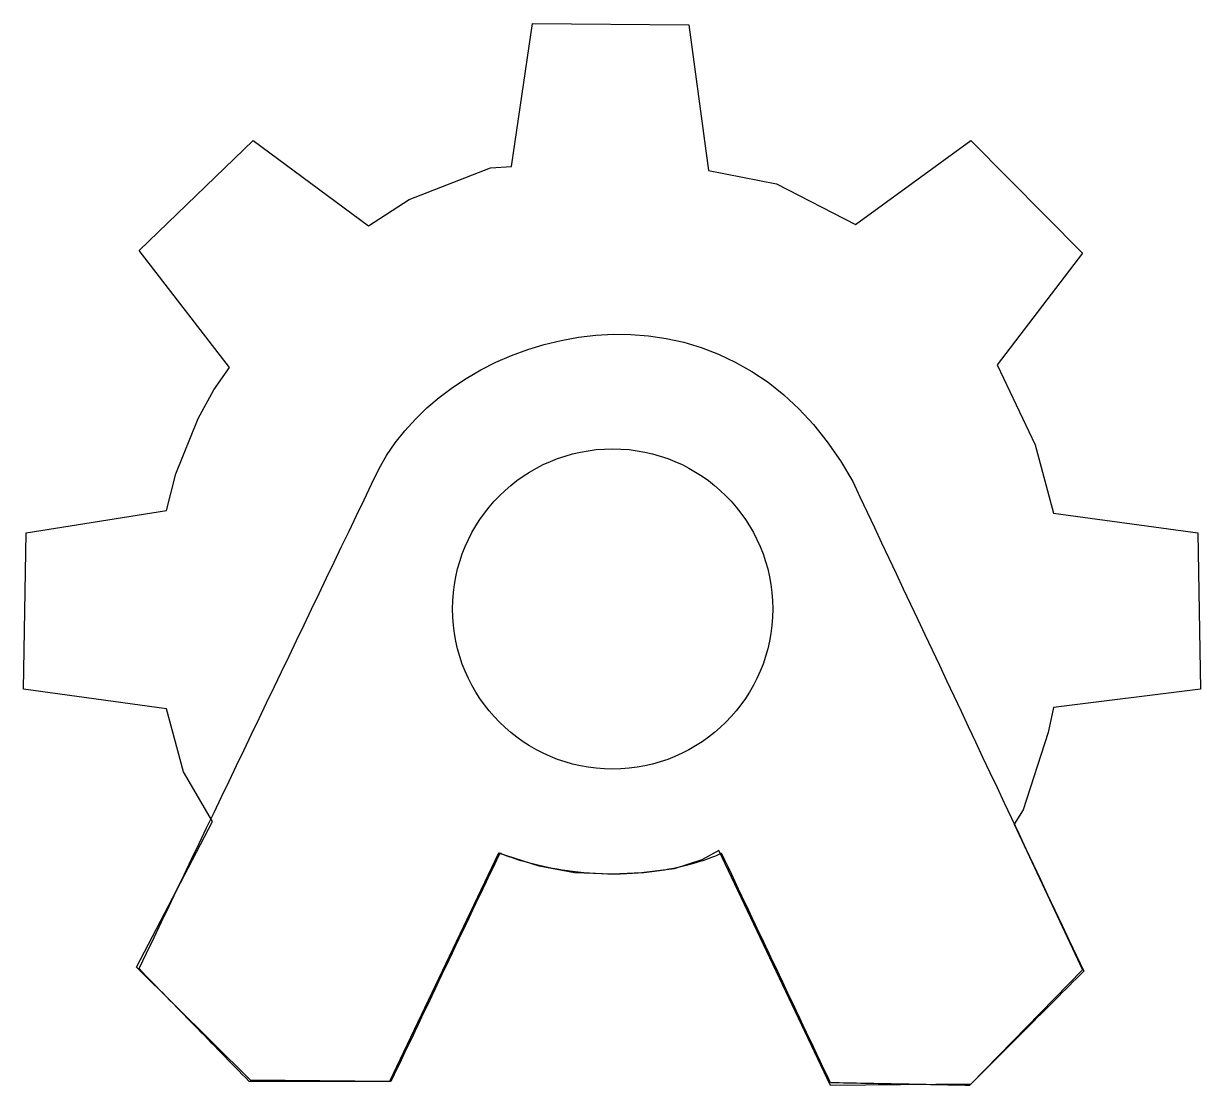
# Model space of a CAD drawing. Extents: x 12 to 193, y 104 to 267.
import ezdxf

# ---------------------------------------------------------------- set-up
doc = ezdxf.new("R2010")
doc.units = 0
for name, color, linetype in [('A', 7, 'CONTINUOUS'), ('base', 7, 'CONTINUOUS'), ('hole', 7, 'CONTINUOUS')]:
    doc.layers.add(name, color=color, linetype=linetype)

msp = doc.modelspace()

# ---------------------------------------------------------------- linework, layer by layer
at = {"layer": 'A', "color": 7}
msp.add_lwpolyline([(29.431745, 121.557148), (30.584572, 123.957296), (31.737399, 126.357446), (32.890226, 128.757594), (34.043056, 131.157744), (35.195883, 133.557892), (36.34871, 135.958042), (37.501536, 138.35819), (38.654363, 140.75834), (39.80719, 143.158488), (40.96002, 145.558636), (42.112847, 147.958786), (43.265674, 150.358934), (44.418501, 152.759084), (45.571328, 155.159232), (46.724155, 157.559382), (47.876982, 159.95953), (49.029812, 162.359677), (50.182639, 164.759828), (51.335466, 167.159975), (52.488293, 169.560126), (53.64112, 171.960273), (54.793947, 174.360424), (55.946777, 176.760571), (57.099604, 179.160722), (58.252431, 181.560869), (59.405258, 183.961017), (60.558085, 186.361167), (61.710911, 188.761315), (62.863741, 191.161465), (64.016568, 193.561613), (65.169395, 195.961763), (66.322222, 198.361911), (67.47142, 200.36662), (68.789852, 202.306714), (70.267858, 204.175316), (71.895767, 205.965542), (73.663917, 207.670517), (75.562641, 209.283363), (77.582271, 210.797198), (79.713142, 212.205148), (81.94559, 213.500334), (84.269947, 214.675877), (86.676549, 215.724894), (89.15573, 216.640513), (91.697821, 217.415854), (94.293159, 218.044038), (96.932078, 218.518185), (99.604909, 218.831418), (102.301991, 218.976859), (105.013656, 218.947626), (107.730236, 218.736848), (110.44207, 218.337639), (113.139485, 217.743127), (115.812821, 216.946428), (118.452412, 215.940667), (121.048588, 214.718963), (123.591687, 213.27444), (126.072039, 211.600219), (128.479982, 209.689422), (130.805849, 207.535169), (133.039976, 205.130582), (135.172693, 202.468783), (137.194335, 199.542895), (139.095237, 196.346037), (140.203967, 193.996286), (141.312697, 191.646532), (142.421427, 189.296781), (143.530159, 186.94703), (144.638889, 184.597278), (145.747619, 182.247524), (146.856348, 179.897773), (147.965078, 177.548022), (149.073808, 175.198268), (150.18254, 172.848517), (151.29127, 170.498766), (152.4, 168.149015), (153.50873, 165.799261), (154.61746, 163.449509), (155.726189, 161.099758), (156.834922, 158.750007), (157.943652, 156.400253), (159.052381, 154.050502), (160.161111, 151.700751), (161.269841, 149.350997), (162.378571, 147.001245), (163.4873, 144.651494), (164.596033, 142.301743), (165.704763, 139.951989), (166.813492, 137.602238), (167.922222, 135.252487), (169.030952, 132.902733), (170.139682, 130.552982), (171.248414, 128.20323), (172.357144, 125.853479), (173.465874, 123.503725), (174.574604, 121.153974), (174.026539, 120.60591), (173.478472, 120.057843), (172.930408, 119.509778), (172.382341, 118.961711), (171.834277, 118.413647), (171.28621, 117.86558), (170.738145, 117.317516), (170.190078, 116.769451), (169.642014, 116.221384), (169.09395, 115.67332), (168.545883, 115.125253), (167.997818, 114.577189), (167.449751, 114.029122), (166.901687, 113.481057), (166.35362, 112.93299), (165.805556, 112.384926), (165.257491, 111.836862), (164.709424, 111.288795), (164.16136, 110.74073), (163.613293, 110.192663), (163.065229, 109.644599), (162.517161, 109.096532), (161.969097, 108.548468), (161.421033, 108.000401), (160.872966, 107.452336), (160.324902, 106.904272), (159.776835, 106.356205), (159.22877, 105.808141), (158.680703, 105.260074), (158.132639, 104.712009), (157.584572, 104.163942), (157.036508, 103.615878), (156.36875, 103.628465), (155.700992, 103.64108), (155.033235, 103.653668), (154.365477, 103.666255), (153.697717, 103.678842), (153.02996, 103.691429), (152.362202, 103.704016), (151.694444, 103.716631), (151.026687, 103.729218), (150.358929, 103.741806), (149.691172, 103.754393), (149.023411, 103.76698), (148.355654, 103.779567), (147.687896, 103.792154), (147.020139, 103.804769), (146.352381, 103.817356), (145.684624, 103.829944), (145.016866, 103.842559), (144.349109, 103.855146), (143.681348, 103.867733), (143.013591, 103.88032), (142.345833, 103.892907), (141.678076, 103.905494), (141.010318, 103.918082), (140.342561, 103.930697), (139.674803, 103.943284), (139.007046, 103.955871), (138.339285, 103.968458), (137.671528, 103.981045), (137.00377, 103.993632), (136.336013, 104.006248), (135.668255, 104.018835), (135.145388, 105.121265), (134.62252, 106.223696), (134.099653, 107.326127), (133.576785, 108.428557), (133.053921, 109.530988), (132.531053, 110.633418), (132.008186, 111.735849), (131.485318, 112.838279), (130.962451, 113.94071), (130.439583, 115.04314), (129.916716, 116.145571), (129.393848, 117.248002), (128.870984, 118.350432), (128.348116, 119.452863), (127.825249, 120.555293), (127.302381, 121.657724), (126.779514, 122.760154), (126.256646, 123.862585), (125.733779, 124.965015), (125.210911, 126.067446), (124.688047, 127.169877), (124.165179, 128.272307), (123.642312, 129.374738), (123.119444, 130.477168), (122.596577, 131.579599), (122.07371, 132.682029), (121.550842, 133.78446), (121.027975, 134.88689), (120.50511, 135.989321), (119.982242, 137.091752), (119.459375, 138.194182), (118.936508, 139.296613), (118.91884, 139.287356), (118.866031, 139.260375), (118.778378, 139.216868), (118.656176, 139.158008), (118.499718, 139.084971), (118.309303, 138.998942), (118.085224, 138.901101), (117.827778, 138.792631), (117.537258, 138.674711), (117.213959, 138.548521), (116.858181, 138.415244), (116.470213, 138.276063), (116.050354, 138.132155), (115.5989, 137.984705), (115.116142, 137.834893), (114.602381, 137.683899), (114.057907, 137.532907), (113.48302, 137.383095), (112.878012, 137.235645), (112.243179, 137.091737), (111.578816, 136.952557), (110.885221, 136.81928), (110.162687, 136.69309), (109.411508, 136.575169), (108.631982, 136.4667), (107.8244, 136.368859), (106.989064, 136.282829), (106.126263, 136.209793), (105.236298, 136.150933), (104.319459, 136.107425), (103.376044, 136.080445), (102.406348, 136.071188), (101.43376, 136.080445), (100.481917, 136.107425), (99.551484, 136.150933), (98.643124, 136.209793), (97.757499, 136.282829), (96.895279, 136.368859), (96.057125, 136.4667), (95.243701, 136.575169), (94.455671, 136.69309), (93.693702, 136.81928), (92.958457, 136.952557), (92.250601, 137.091737), (91.570799, 137.235645), (90.919712, 137.383095), (90.298008, 137.532907), (89.706351, 137.683899), (89.145404, 137.834893), (88.61583, 137.984705), (88.118295, 138.132155), (87.653467, 138.276063), (87.222005, 138.415244), (86.824577, 138.548521), (86.461846, 138.674711), (86.134476, 138.792631), (85.84313, 138.901101), (85.588478, 138.998942), (85.371178, 139.084971), (85.191896, 139.158008), (85.051302, 139.216868), (84.950052, 139.260375), (84.888815, 139.287356), (84.868241, 139.296613), (84.345374, 138.200481), (83.822506, 137.10435), (83.299639, 136.008219), (82.776771, 134.91209), (82.253907, 133.815959), (81.731039, 132.719827), (81.208172, 131.623696), (80.685304, 130.527565), (80.162437, 129.431433), (79.639569, 128.335302), (79.116702, 127.239171), (78.593834, 126.143042), (78.07097, 125.046911), (77.548102, 123.950779), (77.025235, 122.854648), (76.502367, 121.758517), (75.9795, 120.662385), (75.456632, 119.566254), (74.933765, 118.470123), (74.410897, 117.373991), (73.888033, 116.277863), (73.365165, 115.181731), (72.842298, 114.0856), (72.31943, 112.989469), (71.796563, 111.893337), (71.273695, 110.797206), (70.750828, 109.701075), (70.22796, 108.604946), (69.705096, 107.508815), (69.182228, 106.412683), (68.659361, 105.316552), (68.136493, 104.220421), (67.456137, 104.220421), (66.775779, 104.220421), (66.095423, 104.220421), (65.415064, 104.220421), (64.734708, 104.220421), (64.054349, 104.220421), (63.373993, 104.220421), (62.693635, 104.220421), (62.013279, 104.220421), (61.332923, 104.220421), (60.652564, 104.220421), (59.972208, 104.220421), (59.291849, 104.220421), (58.611493, 104.220421), (57.931135, 104.220421), (57.250779, 104.220421), (56.570423, 104.220421), (55.890064, 104.220421), (55.209708, 104.220421), (54.529349, 104.220421), (53.848993, 104.220421), (53.168635, 104.220421), (52.488279, 104.220421), (51.80792, 104.220421), (51.127564, 104.220421), (50.447208, 104.220421), (49.766849, 104.220421), (49.086493, 104.220421), (48.406135, 104.220421), (47.725779, 104.220421), (47.04542, 104.220421), (46.365064, 104.220421), (45.835897, 104.762186), (45.306731, 105.303954), (44.777564, 105.845719), (44.248397, 106.387484), (43.719231, 106.929249), (43.190064, 107.471017), (42.660897, 108.012782), (42.131731, 108.554547), (41.602564, 109.096315), (41.073397, 109.63808), (40.544231, 110.179845), (40.015064, 110.72161), (39.485897, 111.263378), (38.956731, 111.805143), (38.427564, 112.346908), (37.898397, 112.888676), (37.369231, 113.430441), (36.840064, 113.972206), (36.310897, 114.513971), (35.781731, 115.055739), (35.252564, 115.597504), (34.723397, 116.139269), (34.194231, 116.681034), (33.665064, 117.222802), (33.135897, 117.764567), (32.606731, 118.306332), (32.077564, 118.8481), (31.548397, 119.389865), (31.019231, 119.93163), (30.490064, 120.473395), (29.960897, 121.015163), (29.431745, 121.557148)], dxfattribs=at)
at = {"layer": 'base', "color": 7}
msp.add_lwpolyline([(40.720634, 144.134926), (36.285715, 151.795244), (33.665078, 161.471436), (11.692063, 164.495244), (12.095238, 188.484133), (33.665078, 191.911118), (35.076189, 197.555563), (38.503174, 206.022229), (40.922222, 210.457148), (43.34127, 213.884133), (29.431745, 231.825403), (46.969841, 248.758737), (64.709523, 235.655563), (70.95873, 239.687307), (83.457144, 244.525403), (86.68254, 244.726992), (89.907937, 266.700007), (113.896826, 266.498418), (116.920634, 244.122229), (127.403174, 242.106355), (139.498411, 235.857148), (157.238096, 248.758737), (174.373015, 231.422229), (161.269841, 214.287307), (167.115874, 201.990482), (169.938096, 191.507944), (192.1127, 188.484133), (192.515874, 164.495244), (169.938096, 161.673022), (169.131745, 157.842863), (165.301589, 145.949214), (163.890477, 143.731752), (174.373015, 121.355563), (157.238096, 103.817466), (135.668255, 103.615878), (118.533333, 139.700007), (115.9127, 138.288896), (111.679366, 136.877785), (106.639682, 136.273022), (102.204763, 136.071436), (96.35873, 136.273022), (90.915874, 137.280959), (84.666667, 139.296833), (67.934922, 104.220641), (46.566667, 104.422229), (29.028571, 121.758737), (40.720634, 144.134926)], dxfattribs=at)
at = {"layer": 'hole', "color": 7}
msp.add_lwpolyline([(126.798415, 176.792067), (126.766415, 175.526481), (126.671442, 174.277508), (126.515042, 173.046695), (126.298761, 171.83559), (126.02414, 170.64573), (125.692732, 169.478667), (125.306079, 168.335945), (124.865725, 167.219107), (124.373215, 166.129701), (123.830095, 165.069273), (123.237911, 164.039364), (122.598207, 163.041522), (121.912529, 162.077292), (121.182421, 161.14822), (120.409432, 160.255851), (119.595103, 159.401728), (118.74098, 158.587399), (117.848611, 157.814409), (116.919539, 157.084302), (115.955309, 156.398624), (114.957467, 155.758919), (113.927558, 155.166736), (112.86713, 154.623616), (111.777723, 154.131105), (110.660886, 153.690752), (109.518163, 153.304099), (108.351101, 152.97269), (107.161241, 152.69807), (105.950136, 152.481788), (104.719323, 152.325389), (103.47035, 152.230416), (102.204764, 152.198416), (100.939177, 152.230416), (99.690204, 152.325389), (98.459392, 152.481788), (97.248286, 152.69807), (96.058426, 152.97269), (94.891364, 153.304099), (93.748641, 153.690752), (92.631804, 154.131105), (91.542397, 154.623616), (90.481969, 155.166736), (89.45206, 155.758919), (88.454218, 156.398624), (87.489988, 157.084302), (86.560916, 157.814409), (85.668548, 158.587399), (84.814424, 159.401728), (84.000095, 160.255851), (83.227106, 161.14822), (82.496998, 162.077292), (81.81132, 163.041522), (81.171616, 164.039364), (80.579432, 165.069273), (80.036313, 166.129701), (79.543802, 167.219107), (79.103448, 168.335945), (78.716795, 169.478667), (78.385387, 170.64573), (78.110766, 171.83559), (77.894485, 173.046695), (77.738085, 174.277508), (77.643112, 175.526481), (77.611112, 176.792067), (77.643112, 178.057653), (77.738085, 179.306627), (77.894485, 180.537439), (78.110766, 181.748545), (78.385387, 182.938405), (78.716795, 184.105467), (79.103448, 185.24819), (79.543802, 186.365027), (80.036313, 187.454434), (80.579432, 188.514861), (81.171616, 189.54477), (81.81132, 190.542613), (82.496998, 191.506842), (83.227106, 192.435914), (84.000095, 193.328283), (84.814424, 194.182406), (85.668548, 194.996736), (86.560916, 195.769725), (87.489988, 196.499833), (88.454218, 197.18551), (89.45206, 197.825215), (90.481969, 198.417398), (91.542397, 198.960518), (92.631804, 199.453029), (93.748641, 199.893382), (94.891364, 200.280036), (96.058426, 200.611444), (97.248286, 200.886065), (98.459392, 201.102346), (99.690204, 201.258746), (100.939177, 201.353719), (102.204764, 201.385719), (103.47035, 201.353719), (104.719323, 201.258746), (105.950136, 201.102346), (107.161241, 200.886065), (108.351101, 200.611444), (109.518163, 200.280036), (110.660886, 199.893382), (111.777723, 199.453029), (112.86713, 198.960518), (113.927558, 198.417398), (114.957467, 197.825215), (115.955309, 197.18551), (116.919539, 196.499833), (117.848611, 195.769725), (118.74098, 194.996736), (119.595103, 194.182406), (120.409432, 193.328283), (121.182421, 192.435914), (121.912529, 191.506842), (122.598207, 190.542613), (123.237911, 189.54477), (123.830095, 188.514861), (124.373215, 187.454434), (124.865725, 186.365027), (125.306079, 185.24819), (125.692732, 184.105467), (126.02414, 182.938405), (126.298761, 181.748545), (126.515042, 180.537439), (126.671442, 179.306627), (126.766415, 178.057653), (126.798415, 176.792067)], dxfattribs=at)

doc.saveas('drawing.dxf')
